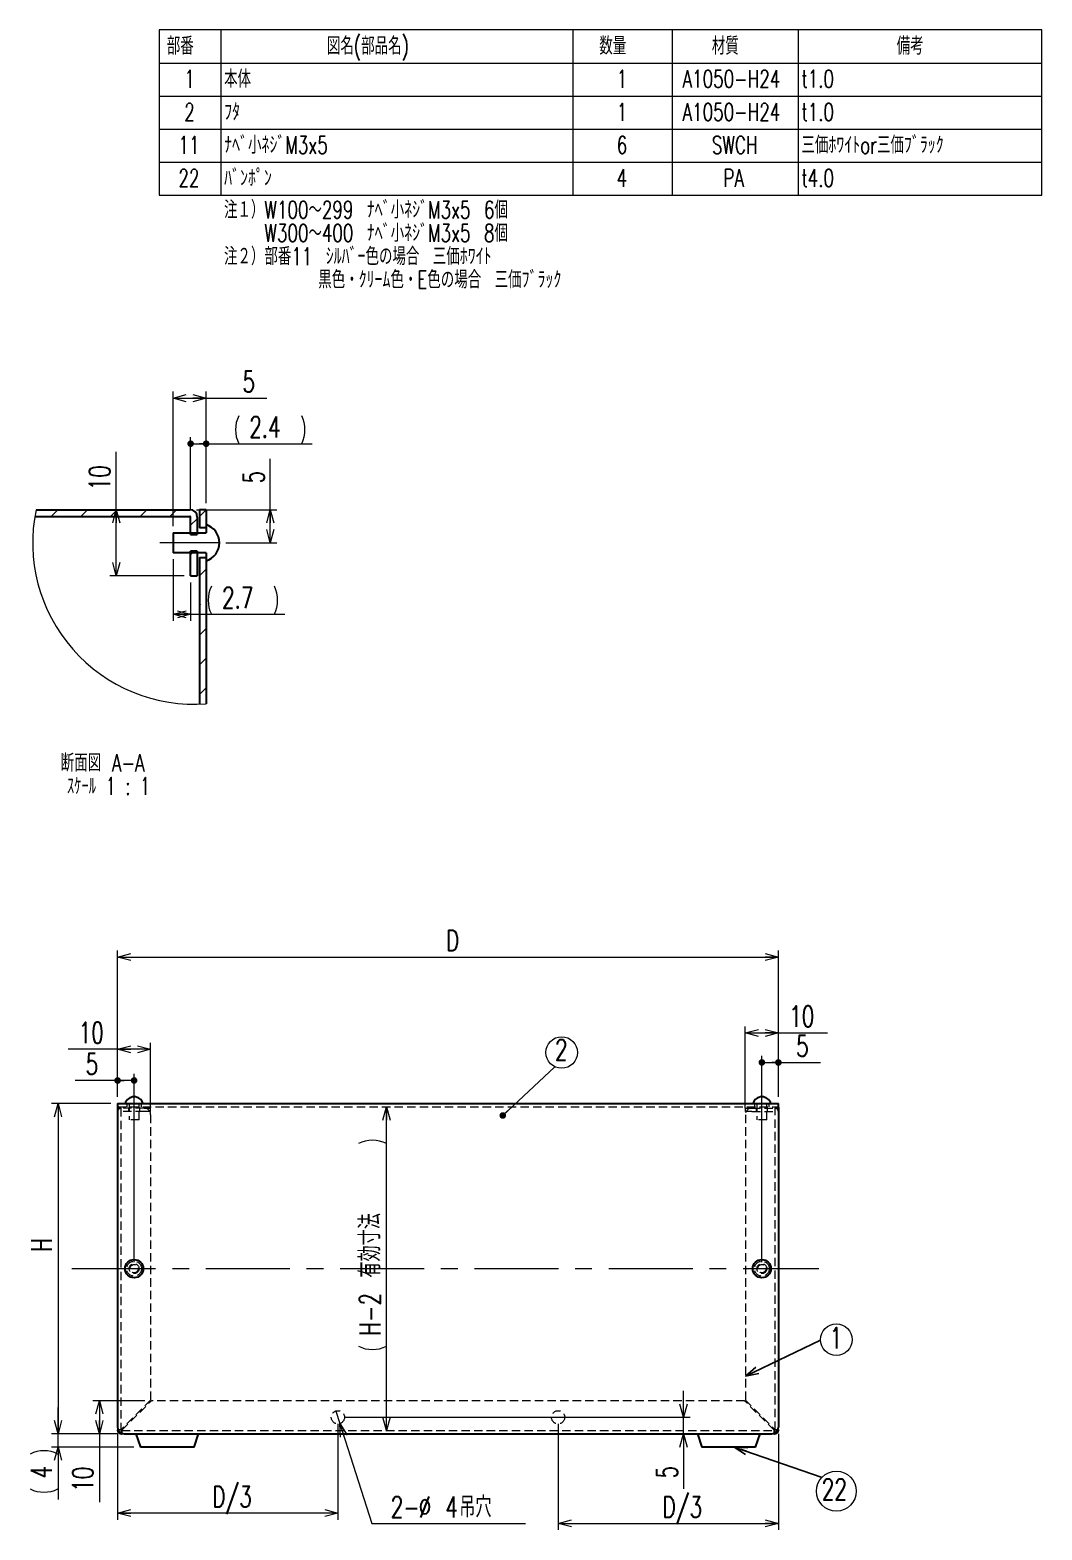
# Model space of a CAD drawing. Header units: millimetres. Extents: x 57 to 408, y 62 to 289.
# Drawn here: x 255.3 to 408.4, y 62 to 289 of the extents above; entities that cross this region are included whole.
import ezdxf

# ---------------------------------------------------------------- set-up
doc = ezdxf.new("R2010")
doc.units = ezdxf.units.MM
doc.linetypes.add('CENTERX2', pattern=[20.32, 12.7, -2.54, 2.54, -2.54])
doc.linetypes.add('HIDDEN', pattern=[1.905, 1.27, -0.635])
doc.layers.add('記入事項', color=7, linetype='Continuous', lineweight=15)
doc.styles.add('SLDTEXTSTYLE0', font='TXT', dxfattribs={"width": 0.7, "bigfont": 'bigfont'})
doc.styles.add('SLDTEXTSTYLE2', font='TXT', dxfattribs={"width": 0.64, "bigfont": 'bigfont'})
doc.styles.get("Standard").update_dxf_attribs({"font": 'txt', "bigfont": 'bigfont'})
doc.dimstyles.new('SLDDIMSTYLE0', dxfattribs={"dimtxt": 3.638021, "dimasz": 2, "dimexe": 0, "dimexo": 0.0625, "dimgap": 0.909505, "dimtad": 3, "dimdec": 1, "dimlfac": 2, "dimrnd": 1e-09, "dimzin": 12, "dimdsep": 46, "dimtxsty": 'SLDTEXTSTYLE0', "dimblk1": 'OPEN30', "dimblk2": 'OPEN30', "dimsah": 1, "dimcen": 0.09, "dimadec": 0, "dimazin": 3, "dimtfac": 1, "dimtdec": 1, "dimtofl": 0, "dimtmove": 0, "dimatfit": 3, "dimldrblk": 'OPEN30', "dimfxl": 1, "dimfrac": 2, "dimtolj": 1, "dimtzin": 12, "dimarcsym": 0})
doc.dimstyles.new('SLDDIMSTYLE1', dxfattribs={"dimtxt": 3.638021, "dimasz": 2, "dimexe": 0, "dimexo": 0.0625, "dimgap": 0.909505, "dimtad": 3, "dimdec": 1, "dimlfac": 2, "dimrnd": 1e-09, "dimzin": 12, "dimdsep": 46, "dimtxsty": 'SLDTEXTSTYLE0', "dimblk1": 'OPEN30', "dimblk2": 'OPEN30', "dimsah": 1, "dimcen": 0.09, "dimadec": 0, "dimazin": 3, "dimtfac": 1, "dimtdec": 1, "dimtmove": 0, "dimatfit": 0, "dimldrblk": 'OPEN30', "dimfxl": 1, "dimfrac": 2, "dimtolj": 1, "dimtzin": 12, "dimarcsym": 0})
doc.dimstyles.new('SLDDIMSTYLE2', dxfattribs={"dimtxt": 0, "dimasz": 2, "dimexe": 0, "dimexo": 0.0625, "dimgap": 0, "dimtad": 0, "dimtih": 1, "dimtoh": 1, "dimdec": 0, "dimrnd": 1e-09, "dimzin": 0, "dimdsep": 46, "dimtxsty": 'Standard', "dimblk1": 'OPEN30', "dimblk2": 'OPEN30', "dimsah": 1, "dimcen": 0.09, "dimadec": 0, "dimazin": 0, "dimtfac": 2, "dimtdec": 0, "dimtofl": 0, "dimtmove": 0, "dimatfit": 3, "dimldrblk": 'OPEN30', "dimfxl": 1, "dimfrac": 2, "dimtolj": 1, "dimtzin": 0, "dimarcsym": 0})
doc.dimstyles.new('SLDDIMSTYLE3', dxfattribs={"dimtxt": 3.638021, "dimasz": 1, "dimexe": 0, "dimexo": 0.0625, "dimgap": 0.909505, "dimtad": 3, "dimdec": 1, "dimlfac": 2, "dimrnd": 1e-09, "dimzin": 12, "dimdsep": 46, "dimtxsty": 'SLDTEXTSTYLE0', "dimblk1": 'DOT', "dimblk2": 'DOT', "dimsah": 1, "dimcen": 0.09, "dimadec": 0, "dimazin": 3, "dimtfac": 1, "dimtdec": 1, "dimtofl": 0, "dimtmove": 0, "dimatfit": 3, "dimldrblk": 'DOT', "dimfxl": 1, "dimfrac": 2, "dimtolj": 1, "dimtzin": 12, "dimarcsym": 0})
doc.dimstyles.new('SLDDIMSTYLE4', dxfattribs={"dimtxt": 3.638021, "dimasz": 2, "dimexe": 0, "dimexo": 0.0625, "dimgap": 0.909505, "dimtad": 0, "dimtih": 1, "dimtoh": 1, "dimdec": 1, "dimlfac": 2, "dimrnd": 1e-09, "dimzin": 12, "dimdsep": 46, "dimtxsty": 'SLDTEXTSTYLE0', "dimblk1": 'NONE', "dimblk2": 'OPEN30', "dimsah": 1, "dimcen": 0, "dimadec": 0, "dimazin": 3, "dimtfac": 1, "dimtdec": 1, "dimtmove": 0, "dimatfit": 3, "dimldrblk": 'NONE', "dimfxl": 1, "dimfrac": 2, "dimtolj": 1, "dimtzin": 12, "dimarcsym": 0})
doc.dimstyles.new('SLDDIMSTYLE5', dxfattribs={"dimtxt": 0, "dimasz": 1, "dimexe": 0, "dimexo": 0.0625, "dimgap": 0, "dimtad": 0, "dimtih": 1, "dimtoh": 1, "dimdec": 0, "dimrnd": 1e-09, "dimzin": 0, "dimdsep": 46, "dimtxsty": 'Standard', "dimblk1": 'DOT', "dimblk2": 'DOT', "dimsah": 1, "dimcen": 0.09, "dimadec": 0, "dimazin": 0, "dimtfac": 1, "dimtdec": 0, "dimtofl": 0, "dimtmove": 0, "dimatfit": 3, "dimldrblk": 'DOT', "dimfxl": 1, "dimfrac": 2, "dimtolj": 1, "dimtzin": 0, "dimarcsym": 0})
doc.dimstyles.new('SLDDIMSTYLE6', dxfattribs={"dimtxt": 3.638021, "dimasz": 2, "dimexe": 0, "dimexo": 0.0625, "dimgap": 0.909505, "dimtad": 3, "dimdec": 1, "dimrnd": 1e-09, "dimzin": 12, "dimdsep": 46, "dimtxsty": 'SLDTEXTSTYLE0', "dimblk1": 'OPEN30', "dimblk2": 'OPEN30', "dimsah": 1, "dimcen": 0.09, "dimadec": 0, "dimazin": 3, "dimtfac": 1, "dimtdec": 1, "dimtofl": 0, "dimtmove": 0, "dimatfit": 3, "dimldrblk": 'OPEN30', "dimfxl": 1, "dimfrac": 2, "dimtolj": 1, "dimtzin": 12, "dimarcsym": 0})
doc.dimstyles.new('SLDDIMSTYLE7', dxfattribs={"dimtxt": 3.638021, "dimasz": 1, "dimexe": 0, "dimexo": 0.0625, "dimgap": 0.909505, "dimtad": 3, "dimdec": 1, "dimrnd": 1e-09, "dimzin": 12, "dimdsep": 46, "dimtxsty": 'SLDTEXTSTYLE0', "dimblk1": 'DOT', "dimblk2": 'DOT', "dimsah": 1, "dimcen": 0.09, "dimadec": 0, "dimazin": 3, "dimtfac": 1, "dimtdec": 1, "dimtofl": 0, "dimtmove": 0, "dimatfit": 3, "dimldrblk": 'DOT', "dimfxl": 1, "dimfrac": 2, "dimtolj": 1, "dimtzin": 12, "dimarcsym": 0})

# ---------------------------------------------------------------- blocks, each defined once
blk = doc.blocks.new('SW_NOTE_0')
at = {"layer": '記入事項', "color": 0, "char_height": 2.6458, "attachment_point": 1, "style": 'SLDTEXTSTYLE0'}
for s, insert in [('注１）W100～299\u3000ﾅﾍﾞ小ﾈｼﾞM3x5\u30006個', (0, 3.41)), ('\u3000\u3000\u3000W300～400\u3000ﾅﾍﾞ小ﾈｼﾞM3x5\u30008個', (0, -0.12)), ('注２）部番11\u3000ｼﾙﾊﾞｰ色の場合\u3000三価ﾎﾜｲﾄ', (0, -3.64)), ('\u3000\u3000\u3000\u3000\u3000\u3000\u3000黒色・ｸﾘｰﾑ色・E色の場合\u3000三価ﾌﾞﾗｯｸ', (0, -7.17))]:
    blk.add_mtext(s, dxfattribs=dict(at, insert=insert))
blk = doc.blocks.new('SW_TABLEANNOTATION_0')
at = {"layer": '記入事項', "color": 0}
for p, q in [((0, 0), (0, -25)), ((133.58, 0), (0, 0)), ((9.31, 0), (9.31, -5)), ((62.6, 0), (62.6, -5)), ((77.62, 0), (77.62, -5)), ((96.68, 0), (96.68, -5)), ((133.58, -25), (133.58, 0)), ((0, -5), (133.58, -5)), ((9.31, -5), (9.31, -25)), ((62.6, -5), (62.6, -25)), ((77.62, -5), (77.62, -25)), ((96.68, -5), (96.68, -25)), ((0, -10), (133.58, -10)), ((0, -15), (133.58, -15)), ((0, -20), (133.58, -20)), ((0, -25), (133.58, -25))]:
    blk.add_line(p, q, dxfattribs=at)
at = {"layer": '記入事項', "color": 0, "attachment_point": 1, "style": 'SLDTEXTSTYLE0'}
for s, insert, char_height in [('部番', (1.13, -1.08), 2.646), ('図名(部品名)', (25.37, -1.08), 2.646), ('数量', (66.58, -1.08), 2.646), ('材質', (83.62, -1.08), 2.646), ('備考', (111.6, -1.08), 2.646), ('1', (3.77, -6.08), 2.65), ('本体', (9.81, -6.08), 2.646), ('1', (69.22, -6.08), 2.65), ('A1050-H24', (79.21, -6.08), 2.646), ('t1.0', (97.18, -6.08), 2.646), ('2', (3.77, -11.08), 2.65), ('ﾌﾀ', (9.81, -11.08), 2.646), ('1', (69.22, -11.08), 2.65), ('A1050-H24', (79.21, -11.08), 2.646), ('t1.0', (97.18, -11.08), 2.646), ('ﾅﾍﾞ小ﾈｼﾞM3x5', (9.81, -16.08), 2.6458), ('三価ﾎﾜｲﾄor三価ﾌﾞﾗｯｸ', (97.18, -16.08), 2.6458), ('11', (2.89, -16.08), 2.646), ('6', (69.22, -16.08), 2.65), ('SWCH', (83.62, -16.08), 2.646), ('22', (2.89, -21.08), 2.646), ('ﾊﾞﾝﾎﾟﾝ', (9.81, -21.08), 2.646), ('4', (69.22, -21.08), 2.65), ('PA', (85.38, -21.08), 2.646), ('t4.0', (97.18, -21.08), 2.646)]:
    blk.add_mtext(s, dxfattribs=dict(at, insert=insert, char_height=char_height))
blk = doc.blocks.new('_OPEN30')
at = {"color": 0, "linetype": 'ByBlock', "lineweight": -2}
for p, q in [((-1, 0.267949), (0, 0)), ((0, 0), (-1, -0.267949)), ((0, 0), (-1, 0))]:
    blk.add_line(p, q, dxfattribs=at)
blk = doc.blocks.new('_D_14')
at = {"layer": '記入事項', "color": 7}
for p, q in [((267.54, 126.55), (258.53, 126.55)), ((259.53, 126.55), (259.53, 76.55)), ((268.54, 76.55), (258.53, 76.55))]:
    blk.add_line(p, q, dxfattribs=at)
at = {"layer": '記入事項', "color": 7, "xscale": 2, "yscale": 2}
for p, rotation in [((259.53, 126.55, 0.05), 90), ((259.53, 76.55, 0.05), 270)]:
    blk.add_blockref('_OPEN30', p, dxfattribs=dict(at, rotation=rotation))
at = {"layer": '記入事項', "color": 7, "insert": (255.44, 104.1), "char_height": 3.17, "attachment_point": 1, "rotation": 90, "style": 'SLDTEXTSTYLE0'}
blk.add_mtext('H', dxfattribs=at)
blk = doc.blocks.new('_D_15')
at = {"layer": '記入事項', "color": 7}
for p, q in [((268.54, 134.75), (261.05, 134.75)), ((268.54, 127.55), (268.54, 135.75)), ((273.54, 134.75), (268.54, 134.75)), ((273.54, 125.85), (273.54, 135.75))]:
    blk.add_line(p, q, dxfattribs=at)
at = {"layer": '記入事項', "color": 7, "xscale": 2, "yscale": 2, "rotation": 180}
blk.add_blockref('_OPEN30', (268.54, 134.75, 0.05), dxfattribs=at)
at = {"layer": '記入事項', "color": 7, "xscale": 2, "yscale": 2}
blk.add_blockref('_OPEN30', (273.54, 134.75, 0.05), dxfattribs=at)
at = {"layer": '記入事項', "color": 7, "insert": (262.64, 138.84), "char_height": 3.175, "attachment_point": 1, "style": 'SLDTEXTSTYLE0'}
blk.add_mtext('10', dxfattribs=at)
blk = doc.blocks.new('_D_16')
at = {"layer": '記入事項', "color": 7}
for p, q in [((272.65, 81.55), (264.78, 81.55)), ((265.78, 81.55), (265.78, 76.55)), ((268.54, 76.55), (264.78, 76.55)), ((265.78, 76.55), (265.78, 66.18))]:
    blk.add_line(p, q, dxfattribs=at)
at = {"layer": '記入事項', "color": 7, "xscale": 2, "yscale": 2}
for p, rotation in [((265.78, 81.55, 0.05), 90), ((265.78, 76.55, 0.05), 270)]:
    blk.add_blockref('_OPEN30', p, dxfattribs=dict(at, rotation=rotation))
at = {"layer": '記入事項', "color": 7, "insert": (261.69, 67.77), "char_height": 3.175, "attachment_point": 1, "rotation": 90, "style": 'SLDTEXTSTYLE0'}
blk.add_mtext('10', dxfattribs=at)
blk = doc.blocks.new('_D_17')
at = {"layer": '記入事項', "color": 7}
for p, q in [((363.54, 125.85), (363.54, 138.22)), ((363.54, 137.22), (368.54, 137.22)), ((368.54, 127.55), (368.54, 138.22)), ((368.54, 137.22), (375.99, 137.22))]:
    blk.add_line(p, q, dxfattribs=at)
at = {"layer": '記入事項', "color": 7, "xscale": 2, "yscale": 2, "rotation": 180}
blk.add_blockref('_OPEN30', (363.54, 137.22, 0.05), dxfattribs=at)
at = {"layer": '記入事項', "color": 7, "xscale": 2, "yscale": 2}
blk.add_blockref('_OPEN30', (368.54, 137.22, 0.05), dxfattribs=at)
at = {"layer": '記入事項', "color": 7, "insert": (370.17, 141.31), "char_height": 3.175, "attachment_point": 1, "style": 'SLDTEXTSTYLE0'}
blk.add_mtext('10', dxfattribs=at)
blk = doc.blocks.new('_DOT')
at = {"color": 0, "linetype": 'ByBlock', "lineweight": -2}
blk.add_line((-0.5, 0), (-1, 0), dxfattribs=at)
at = {"color": 0, "linetype": 'ByBlock', "const_width": 0.5}
blk.add_lwpolyline([(-0.25, 0, 1), (0.25, 0, 1)], format="xyb", close=True, dxfattribs=at)
blk = doc.blocks.new('_D_18')
at = {"layer": '記入事項', "color": 7}
for p, q in [((268.54, 130.03), (262.11, 130.03)), ((268.54, 127.55), (268.54, 131.03)), ((271.04, 130.03), (268.54, 130.03)), ((271.04, 102.55), (271.04, 131.03))]:
    blk.add_line(p, q, dxfattribs=at)
at = {"layer": '記入事項', "color": 7, "rotation": 180}
blk.add_blockref('_DOT', (268.54, 130.03, 0.05), dxfattribs=at)
at = {"layer": '記入事項', "color": 7}
blk.add_blockref('_DOT', (271.04, 130.03, 0.05), dxfattribs=at)
at = {"layer": '記入事項', "color": 7, "insert": (263.7, 134.12), "char_height": 3.17, "attachment_point": 1, "style": 'SLDTEXTSTYLE0'}
blk.add_mtext('5', dxfattribs=at)
blk = doc.blocks.new('_D_19')
at = {"layer": '記入事項', "color": 7}
for p, q in [((366.04, 102.55), (366.04, 133.76)), ((366.04, 132.76), (368.54, 132.76)), ((368.54, 127.55), (368.54, 133.76)), ((368.54, 132.76), (374.93, 132.76))]:
    blk.add_line(p, q, dxfattribs=at)
at = {"layer": '記入事項', "color": 7, "rotation": 180}
blk.add_blockref('_DOT', (366.04, 132.76, 0.05), dxfattribs=at)
at = {"layer": '記入事項', "color": 7}
blk.add_blockref('_DOT', (368.54, 132.76, 0.05), dxfattribs=at)
at = {"layer": '記入事項', "color": 7, "insert": (371.23, 136.85), "char_height": 3.17, "attachment_point": 1, "style": 'SLDTEXTSTYLE0'}
blk.add_mtext('5', dxfattribs=at)
blk = doc.blocks.new('_D_20')
at = {"layer": '記入事項', "color": 7}
blk.add_line((309.23, 77.05), (309.23, 126.05), dxfattribs=at)
for centre, start, end in [((307.11, 116.26), 63.4349, 116.5651), ((307.11, 94.04), 243.4349, 296.5651)]:
    blk.add_arc(centre, 4.73, start, end, dxfattribs=at)
at = {"layer": '記入事項', "color": 7, "xscale": 2, "yscale": 2}
for p, rotation in [((309.23, 126.05, 0.05), 90), ((309.23, 77.05, 0.05), 270)]:
    blk.add_blockref('_OPEN30', p, dxfattribs=dict(at, rotation=rotation))
at = {"layer": '記入事項', "color": 7, "char_height": 3.175, "attachment_point": 1, "rotation": 90, "style": 'SLDTEXTSTYLE0'}
for s, insert in [('\u3000有効寸法', (305.13, 97.74)), ('H-2', (305.13, 91.4))]:
    blk.add_mtext(s, dxfattribs=dict(at, insert=insert))
blk = doc.blocks.new('_D_21')
at = {"layer": '記入事項', "color": 7}
for p, q in [((268.54, 127.55), (268.54, 149.72)), ((268.54, 148.72), (368.54, 148.72)), ((368.54, 127.55), (368.54, 149.72))]:
    blk.add_line(p, q, dxfattribs=at)
at = {"layer": '記入事項', "color": 7, "xscale": 2, "yscale": 2, "rotation": 180}
blk.add_blockref('_OPEN30', (268.54, 148.72, 0.05), dxfattribs=at)
at = {"layer": '記入事項', "color": 7, "xscale": 2, "yscale": 2}
blk.add_blockref('_OPEN30', (368.54, 148.72, 0.05), dxfattribs=at)
at = {"layer": '記入事項', "color": 7, "insert": (318.23, 152.81), "char_height": 3.17, "attachment_point": 1, "style": 'SLDTEXTSTYLE0'}
blk.add_mtext('D', dxfattribs=at)
blk = doc.blocks.new('_D_22')
at = {"layer": '記入事項', "color": 7}
for p, q in [((259.52, 76.55), (259.52, 80.55)), ((268.54, 76.55), (258.52, 76.55)), ((259.52, 74.55), (259.52, 76.55)), ((270.98, 74.55), (258.52, 74.55)), ((259.52, 74.55), (259.52, 66.62))]:
    blk.add_line(p, q, dxfattribs=at)
for centre, start, end in [((257.4, 69.26), 63.4349, 116.5651), ((257.4, 72.44), 243.4349, 296.5651)]:
    blk.add_arc(centre, 4.73, start, end, dxfattribs=at)
at = {"layer": '記入事項', "color": 7, "xscale": 2, "yscale": 2}
for p, rotation in [((259.52, 76.55, 0.05), 270), ((259.52, 74.55, 0.05), 90)]:
    blk.add_blockref('_OPEN30', p, dxfattribs=dict(at, rotation=rotation))
at = {"layer": '記入事項', "color": 7, "insert": (255.42, 69.79), "char_height": 3.17, "attachment_point": 1, "rotation": 90, "style": 'SLDTEXTSTYLE0'}
blk.add_mtext('4', dxfattribs=at)
blk = doc.blocks.new('_D_23')
at = {"layer": '記入事項', "color": 7}
for p, q in [((301.88, 78.05), (301.88, 63.55)), ((268.54, 76.55), (268.54, 63.55)), ((301.88, 64.55), (268.54, 64.55))]:
    blk.add_line(p, q, dxfattribs=at)
at = {"layer": '記入事項', "color": 7, "xscale": 2, "yscale": 2, "rotation": 180}
blk.add_blockref('_OPEN30', (268.54, 64.55, 0.05), dxfattribs=at)
at = {"layer": '記入事項', "color": 7, "xscale": 2, "yscale": 2}
blk.add_blockref('_OPEN30', (301.88, 64.55, 0.05), dxfattribs=at)
at = {"layer": '記入事項', "color": 7, "insert": (282.85, 68.64), "char_height": 3.175, "attachment_point": 1, "style": 'SLDTEXTSTYLE0'}
blk.add_mtext('D/3', dxfattribs=at)
blk = doc.blocks.new('_D_24')
at = {"layer": '記入事項', "color": 7}
for p, q in [((301.57, 80), (302.18, 78.1)), ((302.18, 78.1), (307.03, 62.97)), ((307.03, 62.97), (330.29, 62.97))]:
    blk.add_line(p, q, dxfattribs=at)
at = {"layer": '記入事項', "color": 7, "xscale": 2, "yscale": 2, "rotation": 107.7710346599}
blk.add_blockref('_OPEN30', (302.18, 78.1, 0.05), dxfattribs=at)
at = {"layer": '記入事項', "color": 7, "attachment_point": 1, "style": 'SLDTEXTSTYLE0'}
for s, insert, char_height in [('2-', (309.87, 67.06), 3.175), ('%%c', (314.1, 67.06), 3.175), ('4', (318.12, 67.06), 3.17), ('吊穴', (320.24, 67.06), 3.175)]:
    blk.add_mtext(s, dxfattribs=dict(at, insert=insert, char_height=char_height))
blk = doc.blocks.new('_NONE')
blk = doc.blocks.new('_D_25')
at = {"layer": '記入事項', "color": 7}
for p, q in [((354.18, 79.05), (354.18, 83.05)), ((302.88, 79.05), (355.18, 79.05)), ((354.18, 76.55), (354.18, 79.05)), ((354.18, 76.55), (354.18, 68.2))]:
    blk.add_line(p, q, dxfattribs=at)
at = {"layer": '記入事項', "color": 7, "xscale": 2, "yscale": 2}
for p, rotation in [((354.18, 79.05, 0.05), 270), ((354.18, 76.55, 0.05), 90)]:
    blk.add_blockref('_OPEN30', p, dxfattribs=dict(at, rotation=rotation))
at = {"layer": '記入事項', "color": 7, "insert": (350.08, 69.79), "char_height": 3.17, "attachment_point": 1, "rotation": 90, "style": 'SLDTEXTSTYLE0'}
blk.add_mtext('5', dxfattribs=at)
blk = doc.blocks.new('_D_26')
at = {"layer": '記入事項', "color": 7}
for p, q in [((335.21, 78.05), (335.21, 61.99)), ((368.54, 76.55), (368.54, 61.99)), ((335.21, 62.99), (368.54, 62.99))]:
    blk.add_line(p, q, dxfattribs=at)
at = {"layer": '記入事項', "color": 7, "xscale": 2, "yscale": 2, "rotation": 180}
blk.add_blockref('_OPEN30', (335.21, 62.99, 0.05), dxfattribs=at)
at = {"layer": '記入事項', "color": 7, "xscale": 2, "yscale": 2}
blk.add_blockref('_OPEN30', (368.54, 62.99, 0.05), dxfattribs=at)
at = {"layer": '記入事項', "color": 7, "insert": (351, 67.08), "char_height": 3.175, "attachment_point": 1, "style": 'SLDTEXTSTYLE0'}
blk.add_mtext('D/3', dxfattribs=at)
blk = doc.blocks.new('SW_NOTE_1')
at = {"layer": '記入事項', "color": 0}
blk.add_circle((1.07, 2.2), 2.39, dxfattribs=at)
at = {"layer": '記入事項', "color": 0, "insert": (1, 4.19), "char_height": 3.17, "attachment_point": 2, "style": 'SLDTEXTSTYLE0'}
blk.add_mtext('2', dxfattribs=at)
blk = doc.blocks.new('SW_NOTE_2')
at = {"layer": '記入事項', "color": 0}
blk.add_circle((2.14, -2.08), 3.02, dxfattribs=at)
at = {"layer": '記入事項', "color": 0, "insert": (1.84, -0.24), "char_height": 3.175, "attachment_point": 2, "style": 'SLDTEXTSTYLE0'}
blk.add_mtext('22', dxfattribs=at)
blk = doc.blocks.new('SW_NOTE_3')
at = {"layer": '記入事項', "color": 0}
blk.add_circle((2.39, 0.06), 2.39, dxfattribs=at)
at = {"layer": '記入事項', "color": 0, "insert": (2.33, 1.92), "char_height": 3.17, "attachment_point": 2, "style": 'SLDTEXTSTYLE0'}
blk.add_mtext('1', dxfattribs=at)
blk = doc.blocks.new('SW_HATCH_0')
at = {"color": 0, "linetype": 'Continuous', "lineweight": 0}
for p, q in [((0, 0), (1, 1)), ((4.49, 0), (5.49, 1)), ((8.98, 0), (9.98, 1)), ((13.47, 0), (14.47, 1)), ((17.96, 0), (18.96, 1)), ((22.45, 0), (23.45, 1)), ((21.1, -1.35), (22.1, -0.35)), ((21.1, -5.84), (21.69, -5.25)), ((22.45, -8.98), (23.45, -7.98)), ((22.45, -13.47), (22.66, -13.26)), ((22.45, -17.96), (23.45, -16.96)), ((22.45, -22.45), (23.45, -21.45)), ((22.45, -26.94), (23.45, -25.94))]:
    blk.add_line(p, q, dxfattribs=at)
blk = doc.blocks.new('_D_27')
at = {"layer": '記入事項', "color": 7}
for p, q in [((268.34, 216.42), (268.34, 225.17)), ((268.34, 206.42), (268.34, 216.42)), ((278.59, 206.42), (267.34, 206.42))]:
    blk.add_line(p, q, dxfattribs=at)
at = {"layer": '記入事項', "color": 7, "xscale": 2, "yscale": 2}
for p, rotation in [((268.34, 216.42, -23.4), 90), ((268.34, 206.42, -23.4), 270)]:
    blk.add_blockref('_OPEN30', p, dxfattribs=dict(at, rotation=rotation))
at = {"layer": '記入事項', "color": 7, "insert": (264.25, 219.35), "char_height": 3.175, "attachment_point": 1, "rotation": 90, "style": 'SLDTEXTSTYLE0'}
blk.add_mtext('10', dxfattribs=at)
blk = doc.blocks.new('_D_28')
at = {"layer": '記入事項', "color": 7}
for p, q in [((276.94, 208.92), (276.94, 199.6)), ((279.59, 205.42), (279.59, 199.6)), ((279.59, 200.6), (276.94, 200.6)), ((279.59, 200.6), (293.85, 200.6))]:
    blk.add_line(p, q, dxfattribs=at)
for centre, start, end in [((286.97, 202.72), 153.4349, 206.5651), ((288.03, 202.72), 333.4349, 26.5651)]:
    blk.add_arc(centre, 4.73, start, end, dxfattribs=at)
at = {"layer": '記入事項', "color": 7, "xscale": 2, "yscale": 2, "rotation": 180}
blk.add_blockref('_OPEN30', (276.94, 200.6, -23.4), dxfattribs=at)
at = {"layer": '記入事項', "color": 7, "xscale": 2, "yscale": 2}
blk.add_blockref('_OPEN30', (279.59, 200.6, -23.4), dxfattribs=at)
at = {"layer": '記入事項', "color": 7, "insert": (284.33, 204.69), "char_height": 3.175, "attachment_point": 1, "style": 'SLDTEXTSTYLE0'}
blk.add_mtext('2.7', dxfattribs=at)
blk = doc.blocks.new('_D_29')
at = {"layer": '記入事項', "color": 7}
for p, q in [((291.64, 216.42), (291.64, 224.11)), ((280.49, 216.42), (292.64, 216.42)), ((291.64, 211.42), (291.64, 216.42)), ((284.94, 211.42), (292.64, 211.42))]:
    blk.add_line(p, q, dxfattribs=at)
at = {"layer": '記入事項', "color": 7, "xscale": 2, "yscale": 2}
for p, rotation in [((291.64, 216.42, -23.4), 90), ((291.64, 211.42, -23.4), 270)]:
    blk.add_blockref('_OPEN30', p, dxfattribs=dict(at, rotation=rotation))
at = {"layer": '記入事項', "color": 7, "insert": (287.54, 220.41), "char_height": 3.17, "attachment_point": 1, "rotation": 90, "style": 'SLDTEXTSTYLE0'}
blk.add_mtext('5', dxfattribs=at)
blk = doc.blocks.new('_D_30')
at = {"layer": '記入事項', "color": 7}
for p, q in [((279.59, 216.32), (279.59, 227.42)), ((281.94, 217.42), (281.94, 227.42)), ((279.59, 226.42), (281.94, 226.42)), ((281.94, 226.42), (297.99, 226.42))]:
    blk.add_line(p, q, dxfattribs=at)
for centre, start, end in [((291.11, 228.54), 153.4349, 206.5651), ((292.17, 228.54), 333.4349, 26.5651)]:
    blk.add_arc(centre, 4.73, start, end, dxfattribs=at)
at = {"layer": '記入事項', "color": 7, "rotation": 180}
blk.add_blockref('_DOT', (279.59, 226.42, -23.4), dxfattribs=at)
at = {"layer": '記入事項', "color": 7}
blk.add_blockref('_DOT', (281.94, 226.42, -23.4), dxfattribs=at)
at = {"layer": '記入事項', "color": 7, "insert": (288.46, 230.52), "char_height": 3.175, "attachment_point": 1, "style": 'SLDTEXTSTYLE0'}
blk.add_mtext('2.4', dxfattribs=at)
blk = doc.blocks.new('_D_31')
at = {"layer": '記入事項'}
for p, q in [((276.94, 213.92), (276.94, 234.31)), ((281.94, 217.42), (281.94, 234.31)), ((276.94, 233.31), (281.94, 233.31)), ((281.94, 233.31), (291.14, 233.31))]:
    blk.add_line(p, q, dxfattribs=at)
at = {"layer": '記入事項', "xscale": 2, "yscale": 2, "rotation": 180}
blk.add_blockref('_OPEN30', (276.94, 233.31, -23.4), dxfattribs=at)
at = {"layer": '記入事項', "xscale": 2, "yscale": 2}
blk.add_blockref('_OPEN30', (281.94, 233.31, -23.4), dxfattribs=at)
at = {"layer": '記入事項', "insert": (287.44, 237.41), "char_height": 3.17, "attachment_point": 1, "style": 'SLDTEXTSTYLE0'}
blk.add_mtext('5', dxfattribs=at)
blk = doc.blocks.new('SW_NOTE_4')
at = {"layer": '記入事項', "color": 0, "char_height": 2.646, "attachment_point": 2}
for s, insert, style in [('断面図 A-A', (7.44, 3.41), 'SLDTEXTSTYLE0'), ('ｽｹｰﾙ 1 : 1', (8.32, -0.12), 'SLDTEXTSTYLE2')]:
    blk.add_mtext(s, dxfattribs=dict(at, insert=insert, style=style))

msp = doc.modelspace()

# ---------------------------------------------------------------- linework, layer by layer
at = {"color": 7, "linetype": 'Continuous', "lineweight": 30}
for p, q in [((256.206, 216.423), (279.493, 216.423)), ((281.943, 216.423), (280.943, 216.423)), ((280.943, 216.423), (280.943, 213.673)), ((281.943, 216.423), (281.943, 213.673)), ((256.018, 215.423), (279.493, 215.423)), ((279.593, 212.673), (279.593, 215.323)), ((280.593, 215.323), (280.593, 212.673)), ((281.943, 213.673), (280.943, 213.673)), ((281.943, 214.173), (281.943, 212.923)), ((276.943, 212.923), (281.943, 212.923)), ((276.943, 212.923), (276.943, 209.923)), ((279.593, 212.673), (280.593, 212.673)), ((281.943, 209.923), (276.943, 209.923)), ((280.593, 210.173), (279.593, 210.173)), ((279.593, 206.423), (279.593, 210.173)), ((280.593, 210.173), (280.593, 206.423)), ((280.943, 209.173), (281.943, 209.173)), ((280.943, 209.173), (280.943, 187.006)), ((281.943, 209.923), (281.943, 208.673)), ((281.943, 209.173), (281.943, 187.06)), ((279.593, 206.423), (280.593, 206.423)), ((268.542, 126.551), (268.542, 126.001)), ((268.542, 126.551), (368.542, 126.551)), ((268.542, 126.001), (268.542, 77.551)), ((368.542, 126.001), (368.542, 126.551)), ((368.542, 126.001), (368.542, 77.551)), ((268.623, 77.157), (268.542, 77.157)), ((268.542, 77.157), (268.542, 77.101)), ((269.092, 76.551), (269.148, 76.551)), ((269.148, 76.632), (269.148, 76.551)), ((269.542, 76.551), (367.542, 76.551)), ((271.292, 76.551), (271.98, 74.551)), ((280.103, 74.551), (280.792, 76.551)), ((356.292, 76.551), (356.98, 74.551)), ((365.103, 74.551), (365.792, 76.551)), ((367.936, 76.632), (367.936, 76.551)), ((367.936, 76.551), (367.992, 76.551)), ((368.461, 77.157), (368.542, 77.157)), ((368.542, 77.157), (368.542, 77.101)), ((276.042, 74.551), (271.98, 74.551)), ((280.103, 74.551), (276.042, 74.551)), ((361.042, 74.551), (356.98, 74.551)), ((365.103, 74.551), (361.042, 74.551))]:
    msp.add_line(p, q, dxfattribs=at)
at = {"color": 7, "linetype": 'HIDDEN', "lineweight": 0}
for p, q in [((268.542, 126.051), (368.542, 126.051)), ((269.092, 125.851), (268.542, 125.851)), ((269.042, 125.851), (269.042, 77.157)), ((272.542, 125.851), (269.092, 125.851)), ((272.542, 125.351), (269.092, 125.351)), ((269.917, 126.551), (269.917, 126.051)), ((270.167, 125.851), (270.167, 125.351)), ((270.292, 126.551), (270.292, 124.051)), ((271.792, 124.051), (271.792, 126.551)), ((271.917, 125.351), (271.917, 125.851)), ((272.167, 126.051), (272.167, 126.551)), ((272.542, 125.851), (273.542, 125.851)), ((273.542, 125.351), (272.542, 125.351)), ((273.542, 125.351), (273.542, 125.851)), ((363.542, 125.351), (363.542, 125.851)), ((363.542, 125.851), (364.542, 125.851)), ((364.542, 125.351), (363.542, 125.351)), ((364.542, 125.851), (367.992, 125.851)), ((364.542, 125.351), (367.992, 125.351)), ((364.917, 126.551), (364.917, 126.051)), ((365.167, 125.851), (365.167, 125.351)), ((365.292, 126.551), (365.292, 124.051)), ((366.792, 124.051), (366.792, 126.551)), ((366.917, 125.351), (366.917, 125.851)), ((367.167, 126.051), (367.167, 126.551)), ((368.542, 125.851), (367.992, 125.851)), ((368.042, 77.157), (368.042, 125.851)), ((271.792, 124.051), (270.292, 124.051)), ((273.542, 124.851), (273.542, 81.657)), ((363.542, 124.851), (363.542, 81.657)), ((366.792, 124.051), (365.292, 124.051)), ((273.542, 81.657), (269.092, 77.207)), ((269.198, 77.101), (273.648, 81.551)), ((363.436, 81.551), (273.648, 81.551)), ((367.886, 77.101), (363.436, 81.551)), ((363.542, 81.657), (367.992, 77.207)), ((268.542, 77.551), (268.542, 77.157)), ((368.542, 77.157), (368.542, 77.551)), ((269.042, 77.157), (268.623, 77.157)), ((269.042, 77.157), (269.042, 77.101)), ((269.092, 77.051), (269.148, 77.051)), ((269.148, 77.051), (269.148, 76.632)), ((269.148, 77.051), (367.936, 77.051)), ((269.148, 76.551), (269.542, 76.551)), ((367.542, 76.551), (367.936, 76.551)), ((367.936, 77.051), (367.992, 77.051)), ((367.936, 77.051), (367.936, 76.632)), ((368.042, 77.157), (368.042, 77.101)), ((368.042, 77.157), (368.461, 77.157))]:
    msp.add_line(p, q, dxfattribs=at)
at = {"color": 7, "linetype": 'Continuous', "lineweight": 30}
for centre in [(271.042, 101.551), (366.042, 101.551)]:
    msp.add_circle(centre, 1.375, dxfattribs=at)
at = {"color": 7, "linetype": 'HIDDEN', "lineweight": 0}
for centre, radius in [((271.042, 101.551), 1.125), ((271.042, 101.551), 0.75), ((271.042, 101.551), 0.625), ((366.042, 101.551), 1.125), ((366.042, 101.551), 0.75), ((366.042, 101.551), 0.625), ((301.875, 79.051), 1), ((335.208, 79.051), 1)]:
    msp.add_circle(centre, radius, dxfattribs=at)
at = {"color": 7, "linetype": 'Continuous', "lineweight": 0}
msp.add_arc((280.12, 211.423), 24.431, 168.19051, 274.27865, dxfattribs=at)
at = {"color": 7, "linetype": 'Continuous', "lineweight": 30}
for centre, radius, start, end in [((279.493, 215.323), 1.1, 0.00008, 89.99973), ((279.493, 215.323), 0.1, 359.99781, 90.00112), ((281.052, 211.423), 2.891, 287.94531, 72.05469), ((271.042, 126.106), 1.445, 17.94525, 162.05475), ((366.042, 126.106), 1.445, 17.94525, 162.05475), ((269.542, 77.551), 1, 180, 270), ((367.542, 77.551), 1, 270, 0), ((269.092, 77.101), 0.55, 180, 270), ((367.992, 77.101), 0.55, 270, 360)]:
    msp.add_arc(centre, radius, start, end, dxfattribs=at)
at = {"color": 7, "linetype": 'HIDDEN', "lineweight": 0}
for centre, radius, start, end in [((269.092, 125.301), 0.55, 95.21591, 180), ((269.092, 125.301), 0.55, 90, 95.21591), ((269.092, 125.301), 0.05, 90, 180), ((272.542, 124.851), 1, 0, 90), ((364.542, 124.851), 1, 90, 180), ((367.992, 125.301), 0.55, 84.78409, 90), ((367.992, 125.301), 0.05, 0, 90), ((367.992, 125.301), 0.55, 0, 84.78409), ((269.092, 77.101), 0.05, 180, 270), ((367.992, 77.101), 0.05, 270, 0)]:
    msp.add_arc(centre, radius, start, end, dxfattribs=at)
for points, knots in [([(268.542, 77.157), (268.55, 77.162), (268.567, 77.17), (268.694, 77.182), (268.876, 77.195), (269.02, 77.203), (269.092, 77.207)], [0, 0, 0, 0, 0.2500037, 0.5000003, 0.7500006, 1, 1, 1, 1]), ([(367.992, 77.207), (368.064, 77.203), (368.208, 77.195), (368.39, 77.182), (368.517, 77.17), (368.534, 77.162), (368.542, 77.157)], [0, 0, 0, 0, 0.2499994, 0.4999997, 0.7499963, 1, 1, 1, 1]), ([(269.198, 77.101), (269.194, 77.029), (269.185, 76.885), (269.173, 76.703), (269.16, 76.576), (269.152, 76.56), (269.148, 76.551)], [0, 0, 0, 0, 0.2500004, 0.4999995, 0.7499969, 1, 1, 1, 1]), ([(367.936, 76.551), (367.932, 76.56), (367.923, 76.576), (367.911, 76.703), (367.898, 76.885), (367.89, 77.029), (367.886, 77.101)], [0, 0, 0, 0, 0.2500031, 0.5000005, 0.7499996, 1, 1, 1, 1]), ([(367.936, 77.051), (367.932, 77.052), (367.923, 77.054), (367.911, 77.065), (367.898, 77.082), (367.89, 77.095), (367.886, 77.101)], [0, 0, 0, 0, 0.2500109, 0.5000104, 0.7499886, 1, 1, 1, 1])]:
    msp.add_open_spline(points, degree=3, knots=knots, dxfattribs=at)
at = {"layer": '記入事項', "color": 7, "linetype": 'CENTERX2', "lineweight": 0}
for p, q in [((283.943, 211.423), (274.943, 211.423)), ((261.59, 101.551), (374.655, 101.551))]:
    msp.add_line(p, q, dxfattribs=at)

# ---------------------------------------------------------------- block references
at = {"color": 7, "linetype": 'Continuous', "lineweight": 0}
msp.add_blockref('SW_HATCH_0', (258.492, 215.423), dxfattribs=at)
at = {"layer": '記入事項'}
for name, p in [('SW_TABLEANNOTATION_0', (274.855, 289.043)), ('SW_NOTE_4', (258.837, 176.036))]:
    msp.add_blockref(name, p, dxfattribs=at)
at = {"layer": '記入事項', "color": 7}
for name, p in [('SW_NOTE_0', (284.644, 259.747)), ('SW_NOTE_1', (334.679, 132.067)), ('SW_NOTE_3', (374.926, 90.736)), ('SW_NOTE_2', (375.178, 69.952))]:
    msp.add_blockref(name, p, dxfattribs=at)

# ---------------------------------------------------------------- dimensions: what is measured, and where the dimension line sits
at = {"layer": '記入事項'}
dim = msp.add_linear_dim(base=(281.943, 233.313), p1=(276.943, 212.923), p2=(281.943, 216.423), dimstyle='SLDDIMSTYLE6', dxfattribs=at)
dim.commit()
dim.dimension.update_dxf_attribs({"geometry": '_D_31', "text_midpoint": (288.5, 233.313), "dimtype": 160})
at = {"layer": '記入事項', "color": 7}
for base, p1, p2, text, dimstyle, picture, middle in [((281.942507967, 226.422900469), (279.592507967, 215.322900469), (281.942507967, 216.422900469), '(<>)', 'SLDDIMSTYLE7', '_D_30', (291.637694859, 226.422900469)), ((276.942507967, 200.600823307), (279.592507967, 206.422900469), (276.942507967, 209.922900469), '(<>)', 'SLDDIMSTYLE6', '_D_28', (287.498603445, 200.600823307)), ((368.542, 148.717), (268.542, 126.551), (368.542, 126.551), 'D', 'SLDDIMSTYLE0', '_D_21', (319.283, 148.717)), ((268.542, 64.551), (301.875, 79.051), (268.542, 77.551), 'D/3', 'SLDDIMSTYLE0', '_D_23', (286.019, 64.551)), ((368.542, 62.989), (335.208, 79.051), (368.542, 77.551), 'D/3', 'SLDDIMSTYLE0', '_D_26', (354.178, 62.989))]:
    dim = msp.add_linear_dim(base=base, p1=p1, p2=p2, text=text, dimstyle=dimstyle, dxfattribs=at)
    dim.commit()
    dim.dimension.update_dxf_attribs({"geometry": picture, "text_midpoint": middle, "dimtype": 160})
for base, p1, p2, dimstyle, picture, middle in [((268.339, 216.423), (279.593, 206.423), (279.493, 216.423), 'SLDDIMSTYLE6', '_D_27', (268.339, 221.464)), ((291.638, 216.423), (283.943, 211.423), (279.493, 216.423), 'SLDDIMSTYLE6', '_D_29', (291.638, 221.464)), ((354.178, 79.051), (367.542, 76.551), (301.875, 79.051), 'SLDDIMSTYLE1', '_D_25', (354.178, 70.849)), ((265.778, 76.551), (273.648, 81.551), (269.542, 76.551), 'SLDDIMSTYLE0', '_D_16', (265.778, 69.888))]:
    dim = msp.add_linear_dim(base=base, p1=p1, p2=p2, angle=90, dimstyle=dimstyle, dxfattribs=at)
    dim.commit()
    dim.dimension.update_dxf_attribs({"geometry": picture, "text_midpoint": middle, "dimtype": 160})
for base, p1, p2, dimstyle, picture, middle in [((368.542, 137.216), (363.542, 124.851), (368.542, 126.551), 'SLDDIMSTYLE0', '_D_17', (372.288, 137.216)), ((268.542, 134.75), (273.542, 124.851), (268.542, 126.551), 'SLDDIMSTYLE0', '_D_15', (264.758, 134.75)), ((368.542, 132.761), (366.042, 101.551), (368.542, 126.551), 'SLDDIMSTYLE3', '_D_19', (372.288, 132.761)), ((268.542, 130.029), (271.042, 101.551), (268.542, 126.551), 'SLDDIMSTYLE3', '_D_18', (264.758, 130.029))]:
    dim = msp.add_linear_dim(base=base, p1=p1, p2=p2, dimstyle=dimstyle, dxfattribs=at)
    dim.commit()
    dim.dimension.update_dxf_attribs({"geometry": picture, "text_midpoint": middle, "dimtype": 160})
for base, p1, p2, text, dimstyle, picture, middle in [((259.532, 76.551), (268.542, 126.551), (269.542, 76.551), 'H', 'SLDDIMSTYLE0', '_D_14', (259.532, 105.154)), ((309.227, 126.051), (269.092, 77.051), (268.542, 126.051), '(<>\u3000有効寸法)', 'SLDDIMSTYLE0', '_D_20', (309.227, 105.154)), ((259.515, 76.551), (271.98, 74.551), (269.542, 76.551), '(<>)', 'SLDDIMSTYLE1', '_D_22', (259.515, 70.849))]:
    dim = msp.add_linear_dim(base=base, p1=p1, p2=p2, angle=90, text=text, dimstyle=dimstyle, dxfattribs=at)
    dim.commit()
    dim.dimension.update_dxf_attribs({"geometry": picture, "text_midpoint": middle, "dimtype": 160})
dim = msp.add_diameter_dim_2p(p1=(301.57, 80.004), p2=(302.18, 78.099), text='2-<>吊穴', dimstyle='SLDDIMSTYLE4', dxfattribs=at)
dim.commit()
dim.dimension.update_dxf_attribs({"geometry": '_D_24', "text_midpoint": (319.283, 65.088), "dimtype": 163})

# ---------------------------------------------------------------- leaders
for points, dimstyle in [([(326.835, 124.731), (334.679, 132.067)], 'SLDDIMSTYLE5'), ([(363.542, 85.289), (374.926, 90.736)], 'SLDDIMSTYLE2'), ([(361.832, 74.551), (375.178, 69.952)], 'SLDDIMSTYLE2')]:
    msp.add_leader(points, dimstyle=dimstyle, dxfattribs=at)

doc.saveas('drawing.dxf')
